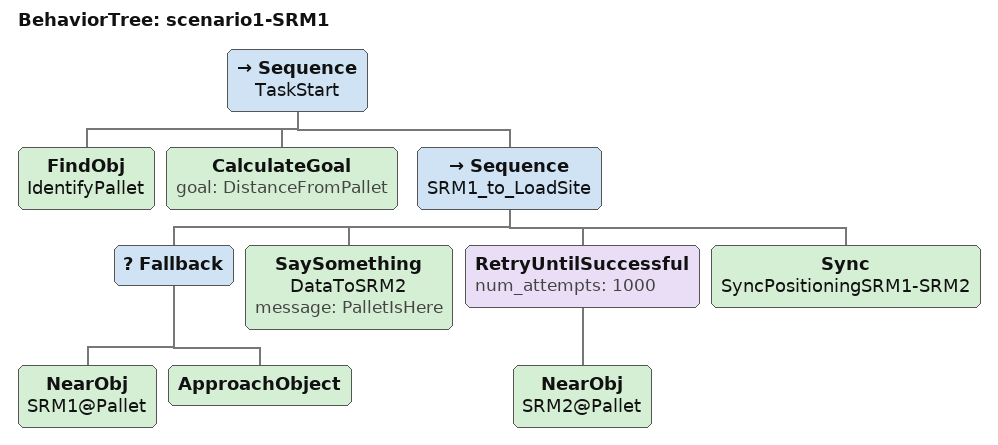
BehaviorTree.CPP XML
<?xml version="1.0" encoding="UTF-8"?>
<root BTCPP_format="4">
<BehaviorTree ID="scenario1-SRM1">
    <Sequence name="TaskStart">
      <FindObj name="IdentifyPallet"/>
      <CalculateGoal goal="DistanceFromPallet"/>
      <Sequence name="SRM1_to_LoadSite">
        <Fallback>
          <NearObj name="SRM1@Pallet"/>
          <ApproachObject/>
        </Fallback>
        <SaySomething name="DataToSRM2"
                      message="PalletIsHere"/>
        <RetryUntilSuccessful num_attempts="1000">
          <NearObj name="SRM2@Pallet"/>
        </RetryUntilSuccessful>
        <Sync name="SyncPositioningSRM1-SRM2"/>
      </Sequence>
    </Sequence>
  </BehaviorTree>

</root>
